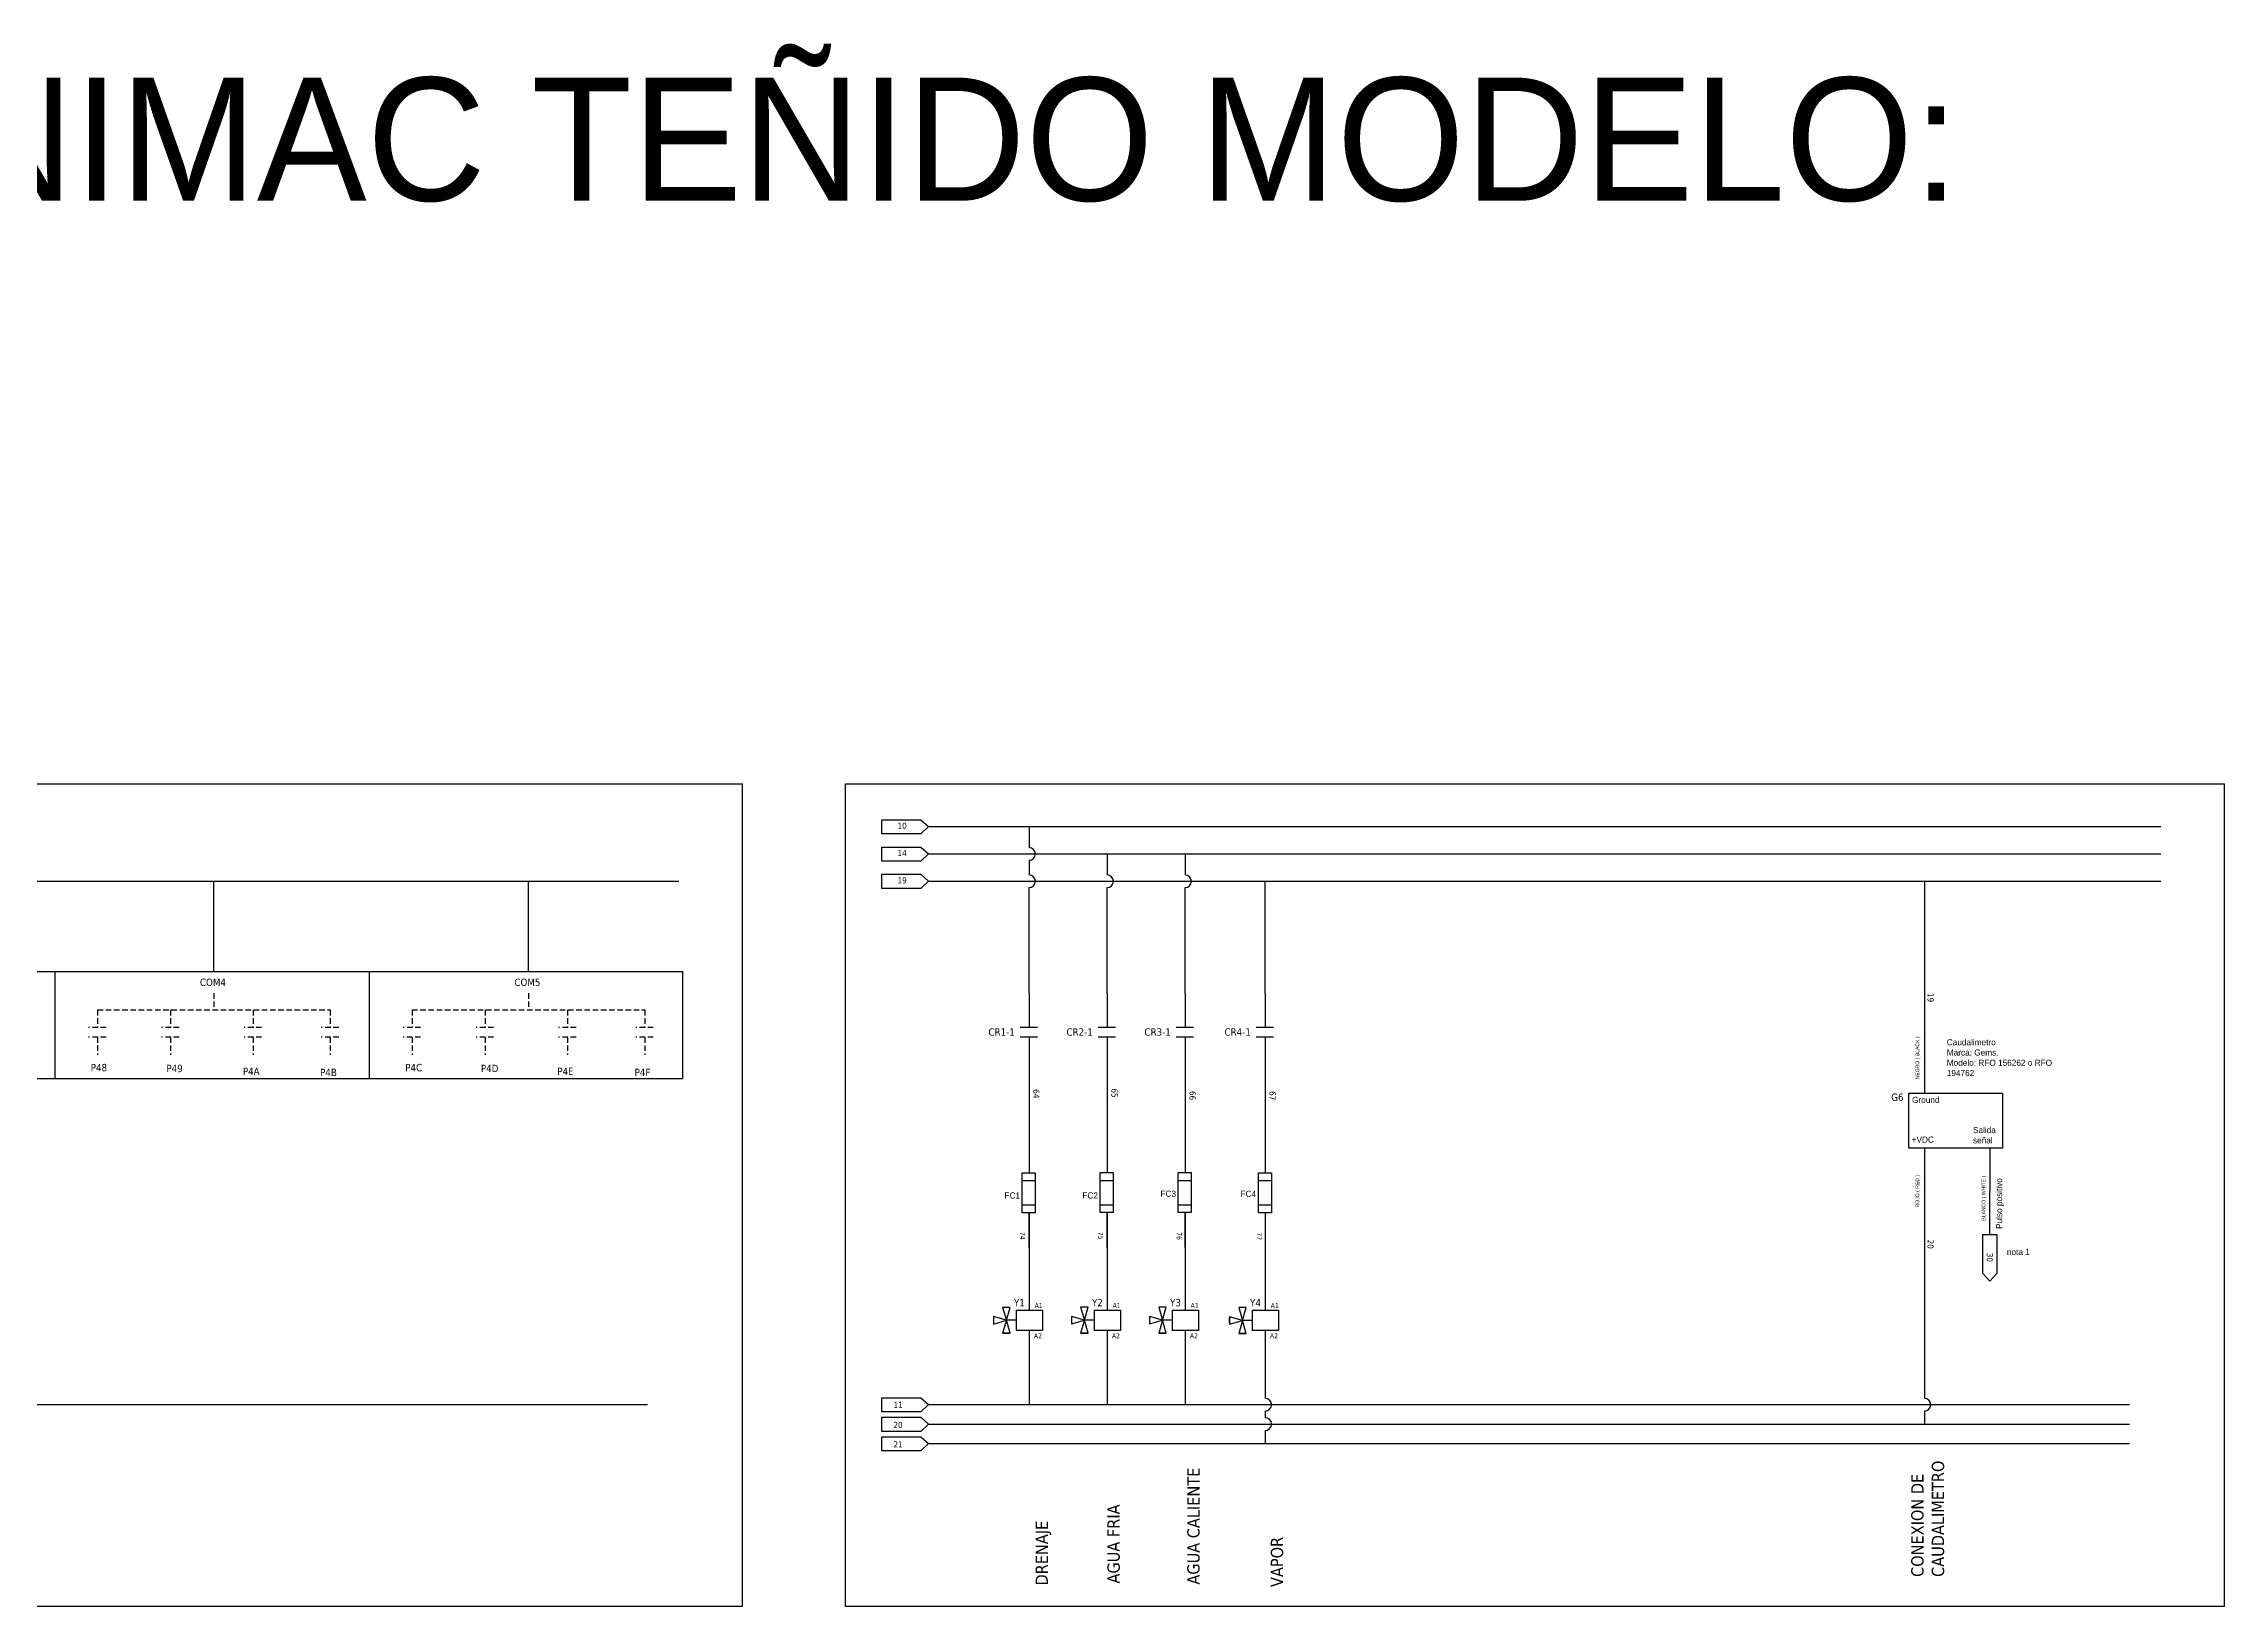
# Model space of a CAD drawing. Header units: millimetres. Extents: x 655 to 3836, y 2239 to 3519.
# Drawn here: x 2350 to 3235, y 2884 to 3519 of the extents above; entities that cross this region are included whole.
import ezdxf

# ---------------------------------------------------------------- set-up
doc = ezdxf.new("R2010")
doc.units = ezdxf.units.MM
doc.linetypes.add('LÍNEAS_OCULTAS2', pattern=[4.7625, 3.175, -1.5875])
doc.layers.add('Capa1', color=7, linetype='LÍNEAS_OCULTAS2')
doc.styles.add('Tahoma', font='tahoma.ttf')

msp = doc.modelspace()

# ---------------------------------------------------------------- linework, layer by layer
for p, q in [((2074.137, 3218.265), (2633.879, 3218.265)), ((2633.879, 2884.265), (2633.879, 3218.265)), ((2675.754, 2884.265), (2675.754, 3218.265)), ((2675.754, 3218.265), (3235.496, 3218.265)), ((3235.496, 2884.265), (3235.496, 3218.265)), ((2690.5, 3203.725), (2706.27, 3203.725)), ((2690.5, 3197.962), (2690.5, 3203.725)), ((2706.27, 3197.962), (2690.5, 3197.962)), ((2706.27, 3203.725), (2709.393, 3200.918)), ((2709.393, 3200.918), (2706.27, 3197.962)), ((2709.393, 3200.918), (3209.759, 3200.918)), ((2750.257, 3200.918), (2750.257, 3192.417)), ((2690.5, 3192.63), (2706.27, 3192.63)), ((2690.5, 3186.866), (2690.5, 3192.63)), ((2706.27, 3192.63), (2709.393, 3189.823)), ((2709.393, 3189.823), (2706.27, 3186.866)), ((2709.393, 3189.823), (3209.759, 3189.823)), ((2750.257, 3187.228), (2750.257, 3181.322)), ((2781.927, 3189.823), (2781.927, 3181.322)), ((2813.596, 3189.823), (2813.596, 3181.322)), ((2107.776, 3178.727), (2608.143, 3178.727)), ((2419.357, 3142.065), (2419.357, 3178.727)), ((2547.013, 3142.065), (2547.013, 3178.727)), ((2706.27, 3186.866), (2690.5, 3186.866)), ((2690.5, 3181.535), (2706.27, 3181.535)), ((2690.5, 3175.771), (2690.5, 3181.535)), ((2706.27, 3181.535), (2709.393, 3178.727)), ((2709.393, 3178.727), (2706.27, 3175.771)), ((2709.393, 3178.727), (3209.759, 3178.727)), ((2846.09, 3133.249), (2846.09, 3178.727)), ((3113.736, 3178.727), (3113.736, 3135.669)), ((2706.27, 3175.771), (2690.5, 3175.771)), ((2750.257, 3133.243), (2750.257, 3176.132)), ((2781.927, 3133.236), (2781.927, 3176.132)), ((2813.596, 3133.236), (2813.596, 3176.132)), ((2354.927, 3098.496), (2354.927, 3142.065)), ((2482.583, 3098.496), (2482.583, 3142.065)), ((3113.736, 3135.669), (3113.736, 3127.829)), ((3113.736, 3127.829), (3113.736, 3092.61)), ((2750.257, 3108.291), (2750.257, 3091.091)), ((2781.927, 3108.291), (2781.927, 3091.13)), ((2813.596, 3108.418), (2813.596, 3091.124)), ((2846.09, 3108.291), (2846.09, 3091.072)), ((2750.257, 3091.091), (2750.257, 3060.365)), ((2750.257, 3091.091), (2750.257, 3060.365)), ((2781.927, 3091.13), (2781.927, 3060.404)), ((2813.596, 3091.124), (2813.596, 3060.404)), ((2846.09, 3091.072), (2846.09, 3060.352)), ((2846.09, 3091.072), (2846.09, 3060.352)), ((3113.736, 3070.403), (3113.733, 3035.253)), ((3140.344, 3035.253), (3140.35, 3070.403)), ((2747.516, 3057.217), (2752.792, 3057.217)), ((2779.185, 3057.256), (2784.462, 3057.256)), ((2810.854, 3057.256), (2816.131, 3057.256)), ((2843.349, 3057.204), (2848.625, 3057.204)), ((2747.516, 3047.295), (2752.792, 3047.295)), ((2779.185, 3047.334), (2784.462, 3047.334)), ((2810.854, 3047.334), (2816.131, 3047.334)), ((2843.349, 3047.282), (2848.625, 3047.282)), ((2750.257, 3030.031), (2750.257, 3044.144)), ((2750.257, 3029.992), (2750.257, 3044.144)), ((2750.257, 3044.144), (2750.257, 3025.44)), ((2781.927, 3030.031), (2781.927, 3044.183)), ((2781.927, 3044.183), (2781.927, 3025.479)), ((2813.596, 3030.031), (2813.596, 3044.183)), ((2813.596, 3044.183), (2813.596, 3025.473)), ((2846.09, 3044.131), (2846.09, 3011.38)), ((2750.257, 3030.103), (2750.257, 3011.399)), ((2750.257, 3030.031), (2750.257, 3011.399)), ((2781.927, 3030.142), (2781.927, 3011.438)), ((2813.596, 3030.142), (2813.596, 3011.432)), ((3113.733, 3035.253), (3113.733, 3027.413)), ((3137.388, 3019.483), (3137.388, 3035.253)), ((3137.388, 3027.413), (3137.388, 3035.253)), ((3137.462, 3035.253), (3143.226, 3035.253)), ((3143.151, 3035.253), (3143.151, 3019.483)), ((3143.151, 3035.253), (3143.151, 3027.413)), ((3113.733, 3027.413), (3113.733, 2968.791)), ((3140.344, 3016.36), (3137.388, 3019.483)), ((3143.151, 3019.483), (3140.344, 3016.36)), ((2750.257, 3011.399), (2750.257, 3004.548)), ((2781.927, 3011.438), (2781.927, 3004.586)), ((2813.596, 3011.432), (2813.596, 3004.58)), ((2846.09, 3011.38), (2846.09, 3004.528)), ((2741.041, 3000.428), (2735.765, 3001.928)), ((2735.765, 3001.928), (2735.765, 2998.928)), ((2739.541, 3005.703), (2741.041, 3000.428)), ((2742.541, 3005.703), (2739.541, 3005.703)), ((2741.041, 3000.428), (2742.541, 3005.703)), ((2745.066, 3004.548), (2755.747, 3004.548)), ((2745.066, 3004.548), (2745.066, 2996.304)), ((2755.747, 3004.548), (2755.747, 2996.304)), ((2772.71, 3000.466), (2767.434, 3001.966)), ((2767.434, 3001.966), (2767.434, 2998.966)), ((2771.21, 3005.742), (2772.71, 3000.466)), ((2774.21, 3005.742), (2771.21, 3005.742)), ((2772.71, 3000.466), (2774.21, 3005.742)), ((2776.735, 3004.586), (2787.416, 3004.586)), ((2776.735, 3004.586), (2776.735, 2996.342)), ((2787.416, 3004.586), (2787.416, 2996.342)), ((2804.379, 3000.46), (2799.104, 3001.96)), ((2799.104, 3001.96), (2799.104, 2998.96)), ((2802.879, 3005.736), (2804.379, 3000.46)), ((2805.879, 3005.736), (2802.879, 3005.736)), ((2804.379, 3000.46), (2805.879, 3005.736)), ((2808.404, 3004.58), (2819.085, 3004.58)), ((2808.404, 3004.58), (2808.404, 2996.336)), ((2819.085, 3004.58), (2819.085, 2996.336)), ((2836.874, 3000.408), (2831.598, 3001.908)), ((2831.598, 3001.908), (2831.598, 2998.908)), ((2831.598, 2999.247), (2831.598, 3001.57)), ((2835.374, 3005.684), (2836.874, 3000.408)), ((2838.374, 3005.684), (2835.374, 3005.684)), ((2836.874, 3000.408), (2838.374, 3005.684)), ((2840.899, 3004.528), (2851.58, 3004.528)), ((2840.899, 3004.528), (2840.899, 2996.284)), ((2851.58, 3004.528), (2851.58, 2996.284)), ((2735.765, 2998.928), (2741.041, 3000.428)), ((2741.041, 3000.428), (2739.541, 2995.152)), ((2739.541, 2995.152), (2742.541, 2995.152)), ((2742.202, 2995.152), (2739.88, 2995.152)), ((2745.066, 3000.428), (2741.041, 3000.428)), ((2742.541, 2995.152), (2741.041, 3000.428)), ((2755.747, 2996.304), (2745.066, 2996.304)), ((2750.257, 2996.304), (2750.257, 2989.452)), ((2767.434, 2998.966), (2772.71, 3000.466)), ((2772.71, 3000.466), (2771.21, 2995.191)), ((2771.21, 2995.191), (2774.21, 2995.191)), ((2773.871, 2995.191), (2771.549, 2995.191)), ((2776.735, 3000.466), (2772.71, 3000.466)), ((2774.21, 2995.191), (2772.71, 3000.466)), ((2787.416, 2996.342), (2776.735, 2996.342)), ((2781.927, 2996.342), (2781.927, 2989.491)), ((2799.104, 2998.96), (2804.379, 3000.46)), ((2804.379, 3000.46), (2802.879, 2995.184)), ((2802.879, 2995.184), (2805.879, 2995.184)), ((2805.54, 2995.184), (2803.218, 2995.184)), ((2808.404, 3000.46), (2804.379, 3000.46)), ((2805.879, 2995.184), (2804.379, 3000.46)), ((2819.085, 2996.336), (2808.404, 2996.336)), ((2813.596, 2996.336), (2813.596, 2989.484)), ((2831.598, 2998.908), (2836.874, 3000.408)), ((2836.874, 3000.408), (2835.374, 2995.133)), ((2835.374, 2995.133), (2838.374, 2995.133)), ((2838.035, 2995.133), (2835.712, 2995.133)), ((2840.899, 3000.408), (2836.874, 3000.408)), ((2838.374, 2995.133), (2836.874, 3000.408)), ((2851.58, 2996.284), (2840.899, 2996.284)), ((2846.09, 2996.284), (2846.09, 2989.433)), ((2750.257, 2989.471), (2750.257, 2966.193)), ((2781.927, 2989.491), (2781.927, 2966.229)), ((2813.596, 2989.53), (2813.596, 2966.229)), ((2846.09, 2989.484), (2846.09, 2968.792)), ((2107.776, 2966.187), (2595.342, 2966.198)), ((2690.5, 2968.994), (2706.27, 2968.994)), ((2690.5, 2963.231), (2690.5, 2968.994)), ((2706.27, 2968.994), (2709.393, 2966.187)), ((2709.393, 2966.187), (2706.27, 2963.231)), ((2709.393, 2966.187), (3196.958, 2966.198)), ((2706.27, 2963.231), (2690.5, 2963.231)), ((2690.5, 2961.091), (2706.27, 2961.091)), ((2690.5, 2955.327), (2690.5, 2961.091)), ((2706.27, 2961.091), (2709.393, 2958.283)), ((2709.393, 2958.283), (2706.27, 2955.327)), ((2709.393, 2958.283), (3157.436, 2958.283)), ((2846.09, 2963.603), (2846.09, 2960.878)), ((3111.555, 2958.283), (3196.958, 2958.283)), ((3113.733, 2963.601), (3113.733, 2958.283)), ((2706.27, 2955.327), (2690.5, 2955.327)), ((2690.5, 2953.187), (2706.27, 2953.187)), ((2690.5, 2947.423), (2690.5, 2953.187)), ((2706.27, 2953.187), (2709.393, 2950.38)), ((2709.393, 2950.38), (2706.27, 2947.423)), ((2709.393, 2950.38), (3157.436, 2950.38)), ((2846.09, 2955.688), (2846.09, 2950.371)), ((3111.555, 2950.38), (3196.958, 2950.38)), ((2706.27, 2947.423), (2690.5, 2947.423)), ((2633.879, 2884.265), (2074.137, 2884.265)), ((3235.496, 2884.265), (2675.754, 2884.265))]:
    msp.add_line(p, q)
for points in [[(2095.337, 3142.065), (2609.573, 3142.065), (2609.573, 3098.496), (2095.337, 3098.496)], [(3107.384, 3092.61), (3145.486, 3092.61), (3145.486, 3070.403), (3107.384, 3070.403)], [(2747.516, 3060.365), (2752.792, 3060.365), (2752.792, 3044.144), (2747.516, 3044.144)], [(2779.185, 3060.404), (2784.462, 3060.404), (2784.462, 3044.183), (2779.185, 3044.183)], [(2810.854, 3060.404), (2816.131, 3060.404), (2816.131, 3044.183), (2810.854, 3044.183)], [(2843.349, 3060.352), (2848.625, 3060.352), (2848.625, 3044.131), (2843.349, 3044.131)]]:
    msp.add_lwpolyline(points, close=True)
for centre in [(2750.257, 3189.823), (2750.257, 3178.727), (2781.927, 3178.727), (2813.596, 3178.727), (2846.09, 2966.198), (3113.733, 2966.196), (2846.09, 2958.283)]:
    msp.add_arc(centre, 2.595, 270, 90)
at = {"layer": 'Capa1', "ltscale": 0.7}
for p, q in [((2372.13, 3126.449), (2466.583, 3126.449)), ((2372.13, 3126.449), (2372.13, 3119.35)), ((2401.758, 3126.449), (2401.758, 3119.35)), ((2419.357, 3133.249), (2419.357, 3126.449)), ((2435.27, 3126.449), (2435.27, 3119.35)), ((2466.583, 3126.449), (2466.583, 3119.35)), ((2499.787, 3126.449), (2594.24, 3126.449)), ((2499.787, 3126.449), (2499.787, 3119.35)), ((2529.415, 3126.449), (2529.415, 3119.35)), ((2547.013, 3133.249), (2547.013, 3126.449)), ((2562.927, 3126.449), (2562.927, 3119.35)), ((2594.24, 3126.449), (2594.24, 3119.35)), ((2375.583, 3119.35), (2368.484, 3119.35)), ((2405.211, 3119.35), (2398.112, 3119.35)), ((2438.723, 3119.35), (2431.623, 3119.35)), ((2470.036, 3119.35), (2462.936, 3119.35)), ((2503.24, 3119.35), (2496.14, 3119.35)), ((2532.868, 3119.35), (2525.768, 3119.35)), ((2566.379, 3119.35), (2559.28, 3119.35)), ((2597.692, 3119.35), (2590.593, 3119.35)), ((2375.583, 3115.39), (2368.484, 3115.39)), ((2372.13, 3115.39), (2372.13, 3108.291)), ((2372.13, 3115.39), (2372.13, 3108.291)), ((2405.211, 3115.39), (2398.112, 3115.39)), ((2401.758, 3115.39), (2401.758, 3108.291)), ((2401.758, 3115.39), (2401.758, 3108.291)), ((2438.723, 3115.39), (2431.623, 3115.39)), ((2435.27, 3115.39), (2435.27, 3108.291)), ((2435.27, 3115.39), (2435.27, 3108.291)), ((2470.036, 3115.39), (2462.936, 3115.39)), ((2466.583, 3115.39), (2466.583, 3108.291)), ((2466.583, 3115.39), (2466.583, 3108.291)), ((2503.24, 3115.39), (2496.14, 3115.39)), ((2499.787, 3115.39), (2499.787, 3108.291)), ((2499.787, 3115.39), (2499.787, 3108.291)), ((2532.868, 3115.39), (2525.768, 3115.39)), ((2529.415, 3115.39), (2529.415, 3108.291)), ((2529.415, 3115.39), (2529.415, 3108.291)), ((2566.379, 3115.39), (2559.28, 3115.39)), ((2562.927, 3115.39), (2562.927, 3108.291)), ((2562.927, 3115.39), (2562.927, 3108.291)), ((2597.692, 3115.39), (2590.593, 3115.39)), ((2594.24, 3115.39), (2594.24, 3108.291)), ((2594.24, 3115.39), (2594.24, 3108.291))]:
    msp.add_line(p, q, dxfattribs=at)
at = {"layer": 'Capa1', "linetype": 'ByBlock', "ltscale": 0.7}
for p, q in [((2750.257, 3133.243), (2750.257, 3126.443)), ((2750.257, 3126.443), (2750.257, 3119.344)), ((2781.927, 3133.236), (2781.927, 3126.437)), ((2781.927, 3126.437), (2781.927, 3119.337)), ((2813.596, 3133.236), (2813.596, 3126.437)), ((2813.596, 3126.437), (2813.596, 3119.337)), ((2846.09, 3133.249), (2846.09, 3126.449)), ((2846.09, 3126.449), (2846.09, 3119.35)), ((2753.71, 3119.344), (2746.611, 3119.344)), ((2785.379, 3119.337), (2778.28, 3119.337)), ((2817.048, 3119.337), (2809.949, 3119.337)), ((2849.543, 3119.35), (2842.443, 3119.35)), ((2753.71, 3115.384), (2746.611, 3115.384)), ((2750.257, 3115.384), (2750.257, 3108.284)), ((2785.379, 3115.377), (2778.28, 3115.377)), ((2781.927, 3115.377), (2781.927, 3108.278)), ((2817.048, 3115.377), (2809.949, 3115.377)), ((2813.596, 3115.377), (2813.596, 3108.278)), ((2849.543, 3115.39), (2842.443, 3115.39)), ((2846.09, 3115.39), (2846.09, 3108.291))]:
    msp.add_line(p, q, dxfattribs=at)

# ---------------------------------------------------------------- texts
at = {"insert": (1508.026, 3505.061), "char_height": 50, "attachment_point": 1}
msp.add_mtext_dynamic_manual_height_columns('DIAGRAMA LAVADORA UNIMAC TEÑIDO MODELO: UWL045K1MXU4P01', width=1737.66188, gutter_width=15, heights=[0], dxfattribs=at)
at = {"style": 'Tahoma'}
for s, insert, char_height, width, attachment_point in [('10', (2696.864, 3202.525), 2.5, 15.27778, 1), ('14', (2696.864, 3191.429), 2.5, 15.27778, 1), ('19', (2696.864, 3180.334), 2.5, 15.27778, 1), ('COM4', (2413.674, 3139.192), 3, 15.27778, 1), ('COM5', (2541.331, 3139.192), 3, 15.27778, 1), ('CR1-1', (2733.773, 3119.007), 3, 15.27778, 1), ('CR2-1', (2765.442, 3119), 3, 15.27778, 1), ('CR3-1', (2797.111, 3119.013), 3, 15.27778, 1), ('\\pt15;CR4-1', (2829.606, 3119.013), 3, 15.27778, 1), ('P48', (2369.365, 3104.545), 3, 15.27778, 1), ('P49', (2400.082, 3104.209), 3, 15.27778, 1), ('P4A', (2431.089, 3103.043), 3, 15.27778, 1), ('P4B', (2462.46, 3102.608), 3, 15.27778, 1), ('P4C', (2497.022, 3104.545), 3, 15.27778, 1), ('P4D', (2527.739, 3104.209), 3, 15.27778, 1), ('P4E', (2558.746, 3103.043), 3, 15.27778, 1), ('P4F', (2590.117, 3102.608), 3, 15.27778, 1), ('G6', (3105.247, 3092.513), 3, 6.75811, 3), ('Y1', (2744.142, 3009.093), 3, 4.60148, 1), ('A1', (2752.535, 3007.477), 2, 4.60148, 1), ('Y2', (2775.811, 3009.132), 3, 4.60148, 1), ('A1', (2784.204, 3007.516), 2, 4.60148, 1), ('Y3', (2807.48, 3009.126), 3, 4.60148, 1), ('A1', (2815.873, 3007.51), 2, 4.60148, 1), ('Y4', (2839.974, 3009.074), 3, 4.60148, 1), ('A1', (2848.367, 3007.458), 2, 4.60148, 1), ('A2', (2752.237, 2995.126), 2, 4.60148, 1), ('A2', (2783.906, 2995.165), 2, 4.60148, 1), ('A2', (2815.575, 2995.158), 2, 4.60148, 1), ('A2', (2848.07, 2995.106), 2, 4.60148, 1), ('11', (2695.24, 2967.341), 2.5, 15.27778, 1), ('20', (2695.201, 2959.196), 2.5, 15.27778, 1), ('21', (2695.201, 2951.293), 2.5, 15.27778, 1)]:
    msp.add_mtext(s, dxfattribs=dict(at, insert=insert, char_height=char_height, width=width, attachment_point=attachment_point))
at = {"attachment_point": 1, "style": 'Tahoma'}
for s, insert, char_height, width, rotation in [('19', (3117.492, 3133.375), 2.5, 15.27778, 270), ('64', (2754.444, 3094.302), 2.5, 15.27778, 270), ('65', (2786.216, 3094.598), 2.5, 15.27778, 270), ('66', (2817.889, 3093.576), 2.5, 15.27778, 270), ('67', (2850.384, 3093.524), 2.5, 15.27778, 270), ('74', (2748.646, 3036.359), 2, 8.27999, 270), ('75', (2780.315, 3036.398), 2, 8.27999, 270), ('76', (2812.234, 3036.222), 2, 8.27999, 270), ('77', (2844.729, 3036.17), 2, 8.27999, 270), ('20', (3117.48, 3033.208), 2.5, 15.27778, 270), ('30', (3141.55, 3027.873), 2.5, 15.27778, 270), ('AGUA CALIENTE', (2814.49, 2893.113), 5, 45.04191, 90), ('CONEXION DE CAUDALIMETRO', (3108.377, 2896.233), 5, 58.43691, 90), ('AGUA FRIA', (2782.055, 2893.565), 5, 45.04191, 90), ('DRENAJE', (2752.915, 2892.754), 5, 54.93704, 90), ('VAPOR', (2848.389, 2892.138), 5, 45.04191, 90)]:
    msp.add_mtext(s, dxfattribs=dict(at, insert=insert, char_height=char_height, width=width, rotation=rotation))
at = {"attachment_point": 1, "rotation": 90}
for s, insert, char_height, width in [('NEGRO ( BLACK )', (3110.122, 3098.23), 1.5, 38.09958), ('ROJO ( RED )', (3110.119, 3046.263), 1.5, 38.09958), ('BLANCO ( WHITE )', (3136.982, 3040.872), 1.5, 38.09958), ('Pulso positivo', (3142.8, 3037.538), 2.5, 34.40222)]:
    msp.add_mtext(s, dxfattribs=dict(at, insert=insert, char_height=char_height, width=width))
at = {"char_height": 2.5, "attachment_point": 1}
for s, insert, width in [('Caudalimetro \\PMarca: Gems. \\PModelo: RFO 156262 o RFO  194762', (3122.809, 3114.601), 50.10106), ('Ground', (3108.726, 3091.198), 7.30496), ('+VDC', (3108.57, 3075.059), 11.72902), ('Salida señal', (3133.436, 3078.951), 7.30496), ('FC1', (2740.264, 3052.361), 7.30496), ('FC2', (2771.934, 3052.4), 7.30496), ('FC3', (2803.609, 3053.1), 7.30496), ('FC4', (2836.103, 3053.049), 7.30496), ('nota 1', (3147.204, 3029.468), 19.76711)]:
    msp.add_mtext(s, dxfattribs=dict(at, insert=insert, width=width))

doc.saveas('drawing.dxf')
